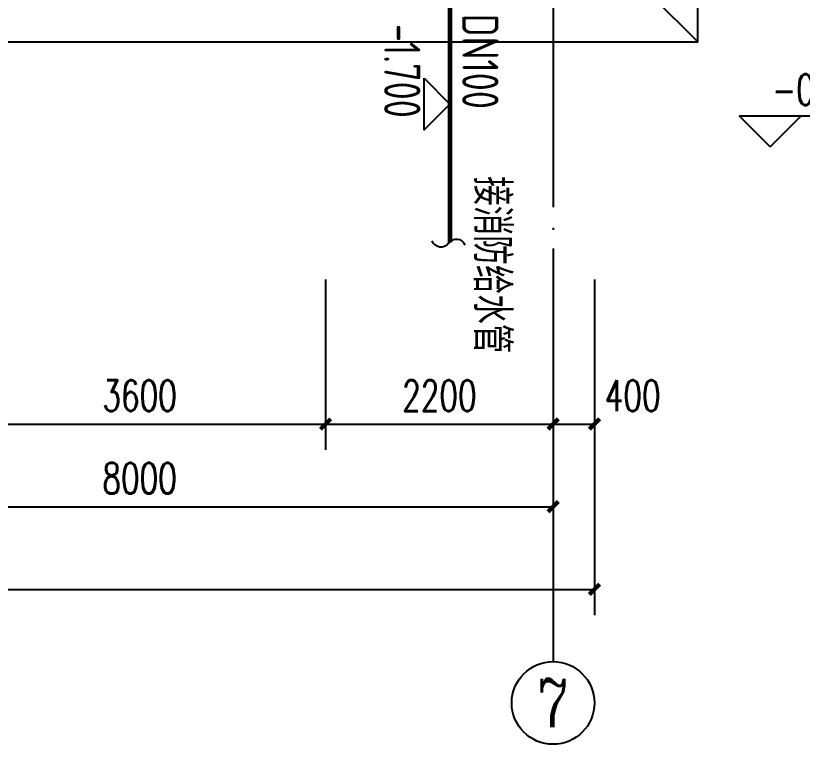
# Model space of a CAD drawing. Extents: x 4579863 to 4663963, y -547270 to -273670.
# Drawn here: x 4641225 to 4648834, y -403104 to -396051 of the extents above; entities that cross this region are included whole.
import ezdxf
from ezdxf.enums import TextEntityAlignment as Align

# ---------------------------------------------------------------- set-up
doc = ezdxf.new("R2010")
doc.units = 0
doc.header["$LTSCALE"] = 1000
doc.header["$MEASUREMENT"] = 0
doc.linetypes.add('DOTE', pattern=[2.42, 2, -0.2, 0.02, -0.2])
doc.layers.get('0').update_dxf_attribs({"linetype": 'CONTINUOUS'})
doc.layers.get('Defpoints').update_dxf_attribs({"linetype": 'CONTINUOUS'})
for name, color, linetype in [('AXIS', 3, 'CONTINUOUS'), ('AXIS_TEXT', 7, 'CONTINUOUS'), ('DIM_ELEV', 3, 'CONTINUOUS'), ('DOTE', 252, 'CONTINUOUS'), ('EQUIP_给水', 7, 'CONTINUOUS'), ('PIPE-消防', 1, 'CONTINUOUS'), ('PUB_DIM', 3, 'CONTINUOUS'), ('PUB_TEXT', 7, 'CONTINUOUS'), ('STAIR', 5, 'CONTINUOUS')]:
    doc.layers.add(name, color=color, linetype=linetype)
doc.styles.add('_TCH_AXIS', font='COMPLEX', dxfattribs={"bigfont": 'GBCBIG'})
doc.styles.add('_TCH_DIM', font='SIMPLEX', dxfattribs={"bigfont": 'GBCBIG'})
doc.styles.add('_TCH_DIM_T3', font='SIMPLEX', dxfattribs={"width": 0.705882, "bigfont": 'GBCBIG'})
doc.styles.add('COMPLEX', font='COMPLEX')
doc.styles.add('sceie', font='SCEIE', dxfattribs={"width": 0.75, "bigfont": 'SCEIC'})
doc.styles.add('TG_LINETYPE', font='SIMPLEX', dxfattribs={"width": 0.8, "height": 3, "bigfont": 'HZTXT'})
doc.linetypes.add('TG_X', pattern='A,2,-0.3,["X",TG_LINETYPE,S=0.1,R=0,X=-0.23,Y=-0.15],0', length=2.3)
doc.dimstyles.new('_TCH_ARCH&&100', dxfattribs={"dimtxt": 297.5, "dimasz": 100, "dimexe": 250, "dimexo": 300, "dimgap": 126.25, "dimtad": 1, "dimdec": 0, "dimzin": 0, "dimdsep": 46, "dimtxsty": '_TCH_DIM_T3', "dimblk": 'ARCHTICK', "dimcen": 0.09, "dimclrt": 7, "dimazin": 2, "dimtfac": 1, "dimtdec": 0, "dimtix": 1, "dimtmove": 2, "dimatfit": 3, "dimfxl": 0, "dimtolj": 1, "dimtzin": 0, "dimarcsym": 0})

# ---------------------------------------------------------------- blocks, each defined once
blk = doc.blocks.new('_ArchTick')
at = {"color": 0, "linetype": 'ByBlock', "const_width": 0.4}
blk.add_lwpolyline([(-0.5, -0.5), (0.5, 0.5)], dxfattribs=at)
blk = doc.blocks.new('*D61')
at = {"layer": 'Defpoints', "color": 0}
for p in [(4640623.7, -398303.8), (4644223.7, -398303.8), (4644223.7, -400003.8)]:
    blk.add_point(p, dxfattribs=at)
at = {"layer": 'PUB_DIM', "color": 0, "lineweight": -2}
for p, q in [((4640623.7, -398603.8), (4640623.7, -400253.8)), ((4644223.7, -398603.8), (4644223.7, -400253.8)), ((4640623.7, -400003.8), (4644223.7, -400003.8))]:
    blk.add_line(p, q, dxfattribs=at)
at = {"layer": 'PUB_DIM', "color": 0, "lineweight": -2, "xscale": 100, "yscale": 100, "zscale": 100, "rotation": 180}
blk.add_blockref('_ArchTick', (4640623.7, -400003.8), dxfattribs=at)
at = {"layer": 'PUB_DIM', "color": 0, "lineweight": -2, "xscale": 100, "yscale": 100, "zscale": 100}
blk.add_blockref('_ArchTick', (4644223.7, -400003.8), dxfattribs=at)
at = {"layer": 'PUB_DIM', "color": 7, "insert": (4642423.7, -399728.8), "char_height": 297.5, "attachment_point": 5, "style": '_TCH_DIM_T3'}
blk.add_mtext('\\A1;3600', dxfattribs=at)
blk = doc.blocks.new('*D62')
at = {"layer": 'Defpoints', "color": 0}
for p in [(4644223.7, -398303.8), (4646423.7, -398303.8), (4646423.7, -400003.8)]:
    blk.add_point(p, dxfattribs=at)
at = {"layer": 'PUB_DIM', "color": 0, "lineweight": -2}
for p, q in [((4644223.7, -398603.8), (4644223.7, -400253.8)), ((4646423.7, -398603.8), (4646423.7, -400253.8)), ((4644223.7, -400003.8), (4646423.7, -400003.8))]:
    blk.add_line(p, q, dxfattribs=at)
at = {"layer": 'PUB_DIM', "color": 0, "lineweight": -2, "xscale": 100, "yscale": 100, "zscale": 100, "rotation": 180}
blk.add_blockref('_ArchTick', (4644223.7, -400003.8), dxfattribs=at)
at = {"layer": 'PUB_DIM', "color": 0, "lineweight": -2, "xscale": 100, "yscale": 100, "zscale": 100}
blk.add_blockref('_ArchTick', (4646423.7, -400003.8), dxfattribs=at)
at = {"layer": 'PUB_DIM', "color": 7, "insert": (4645323.7, -399728.8), "char_height": 297.5, "attachment_point": 5, "style": '_TCH_DIM_T3'}
blk.add_mtext('\\A1;2200', dxfattribs=at)
blk = doc.blocks.new('*D63')
at = {"layer": 'Defpoints', "color": 0}
for p in [(4646423.7, -398303.8), (4646823.7, -398303.8), (4646823.7, -400003.8)]:
    blk.add_point(p, dxfattribs=at)
at = {"layer": 'PUB_DIM', "color": 0, "lineweight": -2}
for p, q in [((4646423.7, -398603.8), (4646423.7, -400253.8)), ((4646823.7, -398603.8), (4646823.7, -400253.8)), ((4646423.7, -400003.8), (4646823.7, -400003.8))]:
    blk.add_line(p, q, dxfattribs=at)
at = {"layer": 'PUB_DIM', "color": 0, "lineweight": -2, "xscale": 100, "yscale": 100, "zscale": 100, "rotation": 180}
blk.add_blockref('_ArchTick', (4646423.7, -400003.8), dxfattribs=at)
at = {"layer": 'PUB_DIM', "color": 0, "lineweight": -2, "xscale": 100, "yscale": 100, "zscale": 100}
blk.add_blockref('_ArchTick', (4646823.7, -400003.8), dxfattribs=at)
at = {"layer": 'PUB_DIM', "color": 7, "insert": (4647193.7, -399728.8), "char_height": 297.5, "attachment_point": 5, "style": '_TCH_DIM_T3'}
blk.add_mtext('\\A1;400', dxfattribs=at)
blk = doc.blocks.new('*D115')
at = {"layer": 'AXIS', "color": 0, "lineweight": -2}
for p, q in [((4638423.7, -398603.8), (4638423.7, -401053.8)), ((4646423.7, -398603.8), (4646423.7, -401053.8)), ((4638423.7, -400803.8), (4646423.7, -400803.8))]:
    blk.add_line(p, q, dxfattribs=at)
at = {"layer": 'Defpoints', "color": 0}
for p in [(4638423.7, -398303.8), (4646423.7, -398303.8), (4646423.7, -400803.8)]:
    blk.add_point(p, dxfattribs=at)
at = {"layer": 'AXIS', "color": 0, "lineweight": -2, "xscale": 100, "yscale": 100, "zscale": 100, "rotation": 180}
blk.add_blockref('_ArchTick', (4638423.7, -400803.8), dxfattribs=at)
at = {"layer": 'AXIS', "color": 0, "lineweight": -2, "xscale": 100, "yscale": 100, "zscale": 100}
blk.add_blockref('_ArchTick', (4646423.7, -400803.8), dxfattribs=at)
at = {"layer": 'AXIS', "color": 7, "insert": (4642423.7, -400528.8), "char_height": 297.5, "attachment_point": 5, "style": '_TCH_DIM_T3'}
blk.add_mtext('\\A1;8000', dxfattribs=at)
blk = doc.blocks.new('*D116')
at = {"layer": 'AXIS', "color": 0, "lineweight": -2}
for p, q in [((4598023.7, -398603.8), (4598023.7, -401853.8)), ((4646823.7, -398603.8), (4646823.7, -401853.8)), ((4598023.7, -401603.8), (4646823.7, -401603.8))]:
    blk.add_line(p, q, dxfattribs=at)
at = {"layer": 'Defpoints', "color": 0}
for p in [(4598023.7, -398303.8), (4646823.7, -398303.8), (4646823.7, -401603.8)]:
    blk.add_point(p, dxfattribs=at)
at = {"layer": 'AXIS', "color": 0, "lineweight": -2, "xscale": 100, "yscale": 100, "zscale": 100, "rotation": 180}
blk.add_blockref('_ArchTick', (4598023.7, -401603.8), dxfattribs=at)
at = {"layer": 'AXIS', "color": 0, "lineweight": -2, "xscale": 100, "yscale": 100, "zscale": 100}
blk.add_blockref('_ArchTick', (4646823.7, -401603.8), dxfattribs=at)
at = {"layer": 'AXIS', "color": 7, "insert": (4622423.7, -401328.8), "char_height": 297.5, "attachment_point": 5, "style": '_TCH_DIM_T3'}
blk.add_mtext('\\A1;48800', dxfattribs=at)
blk = doc.blocks.new('_AXISO')
blk.add_circle((0, 0), 0.5)
at = {"layer": 'AXIS_TEXT', "style": 'COMPLEX', "width": 1.041667}
blk.add_attdef('A', text='', height=0.56, dxfattribs=at).set_placement((-0.25, -0.28), (0.25, -0.28), align=Align.FIT)
blk = doc.blocks.new('$TwtSys$00000132')
at = {"elevation": 0}
blk.add_lwpolyline([(6.9, -100.6, -0.575183), (0.2, 0, 0.604745), (-10.9, 100.6, 16.924828)], format="xyb", dxfattribs=at)

msp = doc.modelspace()

# ---------------------------------------------------------------- linework, layer by layer
msp.add_lwpolyline([(4645175.6, -396655.6), (4645425.6, -396905.6), (4645175.6, -397155.6), (4645175.6, -396655.6)])
at = {"layer": 'AXIS', "color": 0}
msp.add_line((4646423.7, -398303.8), (4646423.7, -402303.8), dxfattribs=at)
at = {"layer": 'DIM_ELEV'}
for p, q in [((4648522.3, -397320.2), (4648222.3, -397020.2)), ((4648222.3, -397020.2), (4649672.3, -397020.2)), ((4648522.3, -397320.2), (4648822.3, -397020.2))]:
    msp.add_line(p, q, dxfattribs=at)
at = {"layer": 'DOTE', "linetype": 'DOTE'}
msp.add_line((4646423.7, -371703.8), (4646423.7, -398303.8), dxfattribs=at)
at = {"layer": 'PIPE-消防', "linetype": 'TG_X', "const_width": 45}
msp.add_lwpolyline([(4645424.5, -394561.8), (4645426.2, -398242.9)], dxfattribs=at)
at = {"layer": 'STAIR'}
msp.add_line((4646863.7, -395343.8), (4647823.7, -396303.8), dxfattribs=at)
msp.add_lwpolyline([(4621673.7, -396303.8), (4647823.7, -396303.8), (4647823.7, -388253.8)], dxfattribs=at)

# ---------------------------------------------------------------- block references
at = {"layer": 'AXIS', "color": 0}
ref = msp.add_blockref('_AXISO', (4646423.7, -402703.8), dxfattribs=dict(at, xscale=800, yscale=800, zscale=800))
ref.add_attrib('A', '7', dxfattribs={"layer": 'AXIS_TEXT', "color": 0, "height": 465.9, "style": '_TCH_AXIS'}).set_placement((4646268.3, -402936.7), (4646579, -402936.7), align=Align.FIT)
at = {"layer": 'EQUIP_给水', "xscale": -1.599999999760499, "yscale": 1.600000000558794, "zscale": 1.6, "rotation": 87.67249662362465}
msp.add_blockref('$TwtSys$00000132', (4645412.9, -398253.1, 0), dxfattribs=at)

# ---------------------------------------------------------------- texts
at = {"layer": 'PIPE-消防', "style": 'sceie', "width": 0.86}
for s, p in [('DN100', (4645544.9, -396032.3)), ('-1.700', (4644789.6, -396130.4)), ('接消防给水管', (4645658, -397604.2))]:
    msp.add_text(s, height=350, rotation=270, dxfattribs=at).set_placement(p)
at = {"layer": 'PUB_TEXT', "style": '_TCH_DIM', "width": 0.705882}
msp.add_text('-0.200', height=297.5, dxfattribs=at).set_placement((4648542.3, -396915.2))

# ---------------------------------------------------------------- dimensions: what is measured, and where the dimension line sits
at = {"layer": 'AXIS', "color": 0}
for p1, p2, distance, picture, middle in [((4598023.7, -398303.8), (4646823.7, -398303.8), -3300, '*D116', (4622423.7, -401328.8)), ((4638423.7, -398303.8), (4646423.7, -398303.8), -2500, '*D115', (4642423.7, -400528.8))]:
    dim = msp.add_aligned_dim(p1=p1, p2=p2, distance=distance, dimstyle='_TCH_ARCH&&100', dxfattribs=at)
    dim.commit()
    dim.dimension.update_dxf_attribs({"geometry": picture, "text_midpoint": middle})
at = {"layer": 'PUB_DIM', "color": 0}
for p1, p2, picture, middle in [((4640623.7, -398303.8), (4644223.7, -398303.8), '*D61', (4642423.7, -399728.8)), ((4644223.7, -398303.8), (4646423.7, -398303.8), '*D62', (4645323.7, -399728.8))]:
    dim = msp.add_aligned_dim(p1=p1, p2=p2, distance=-1700, dimstyle='_TCH_ARCH&&100', dxfattribs=at)
    dim.commit()
    dim.dimension.update_dxf_attribs({"geometry": picture, "text_midpoint": middle})
dim = msp.add_linear_dim(base=(4646823.7, -400003.8), p1=(4646423.7, -398303.8), p2=(4646823.7, -398303.8), angle=360, dimstyle='_TCH_ARCH&&100', dxfattribs=at)
dim.commit()
dim.dimension.update_dxf_attribs({"geometry": '*D63', "text_midpoint": (4647193.7, -399728.8), "dimtype": 161})

doc.saveas('drawing.dxf')
